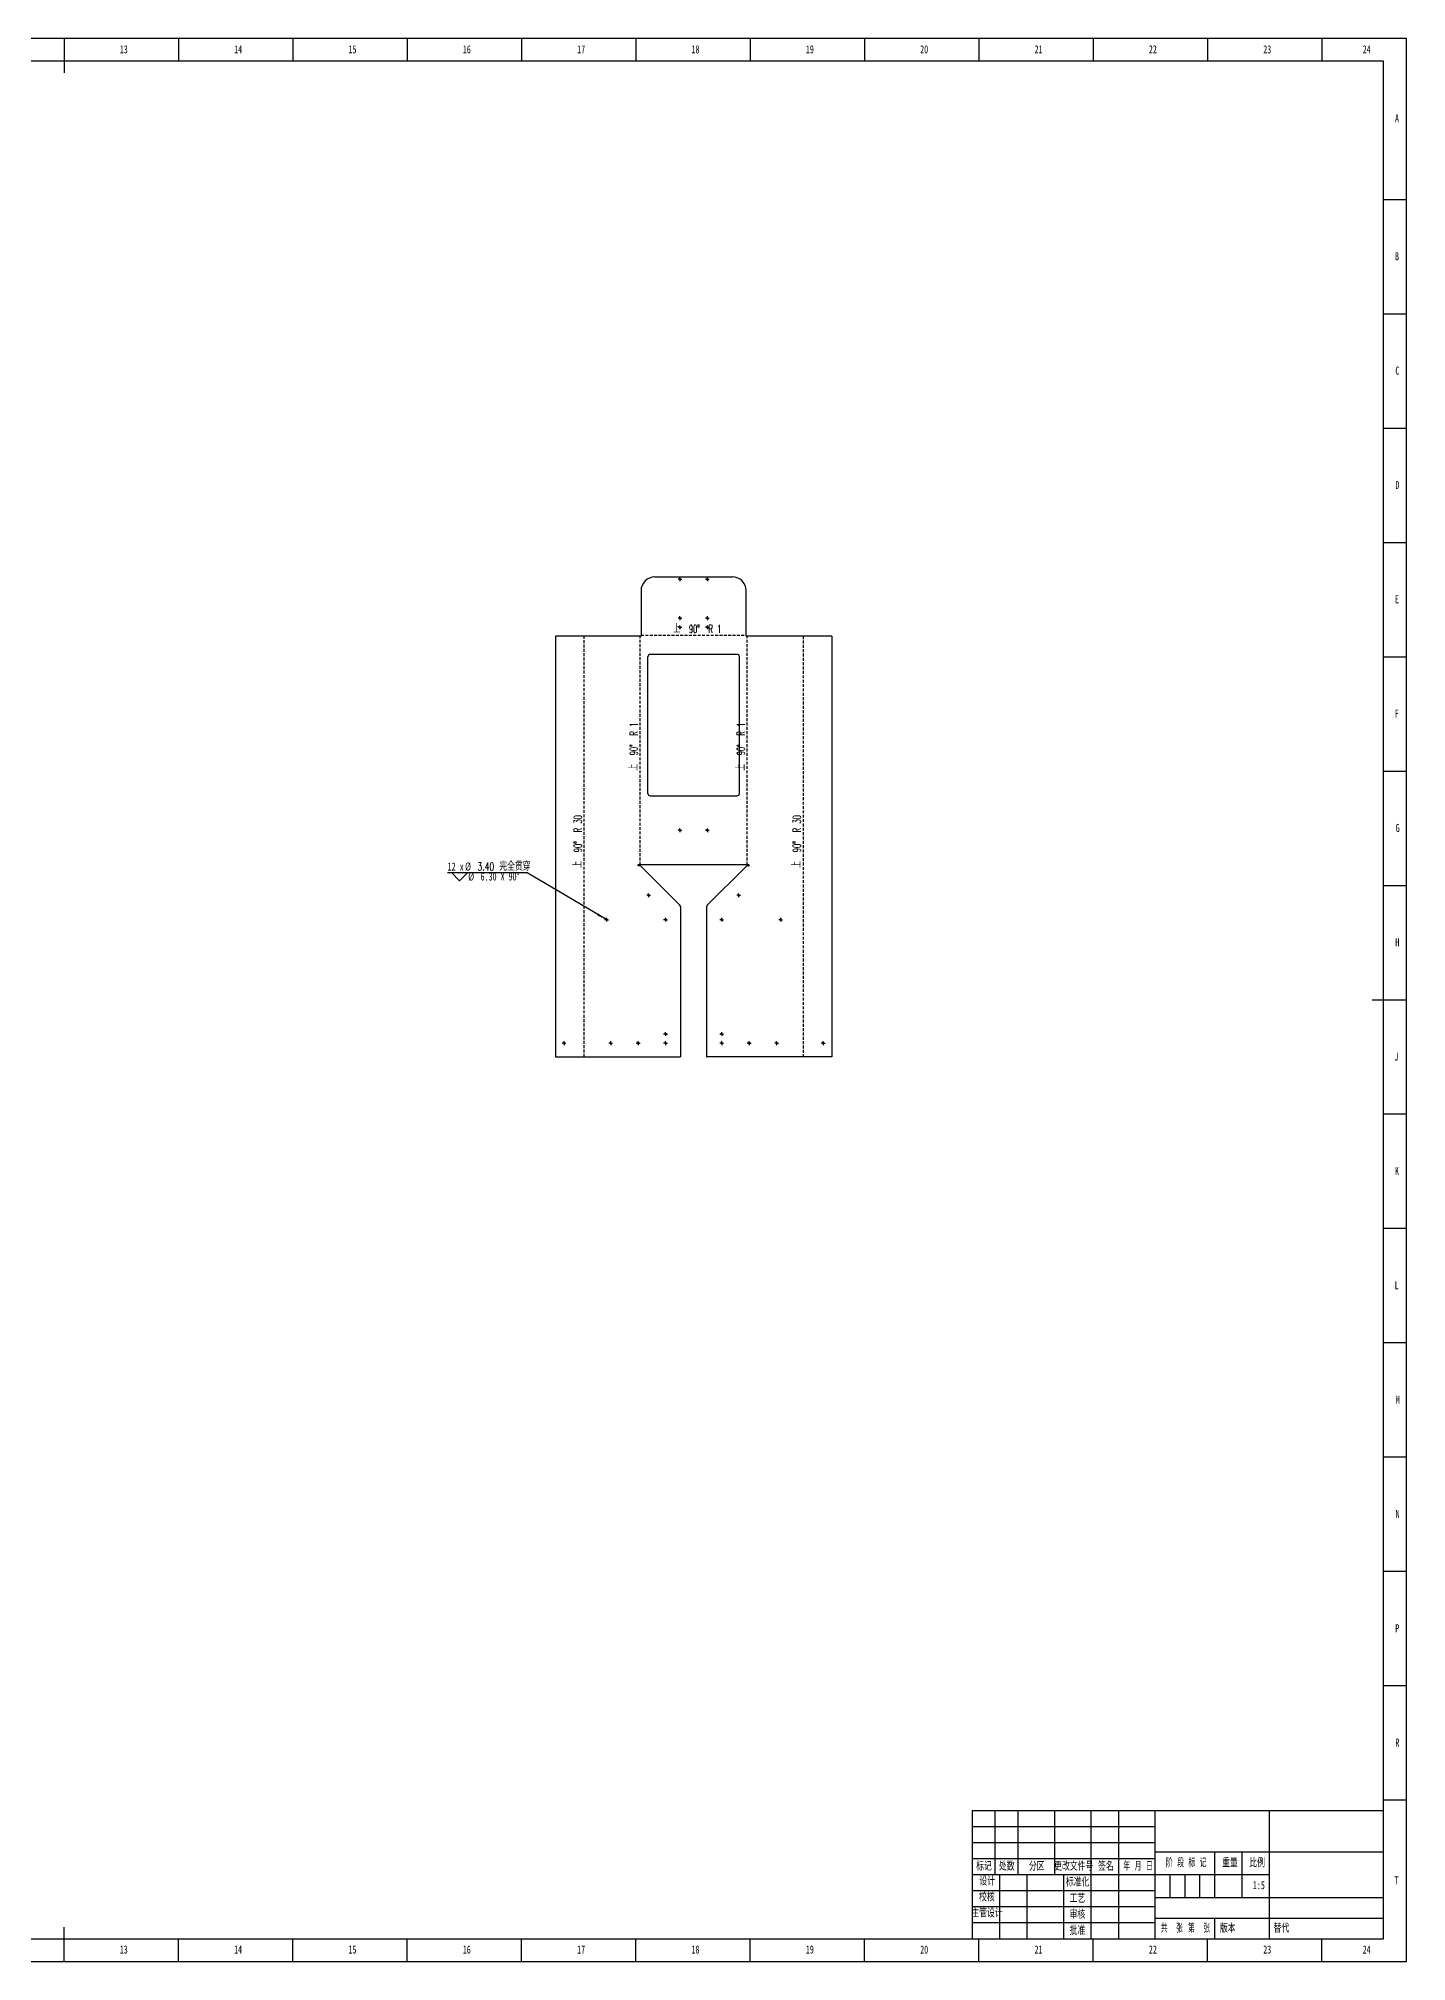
# Model space of a CAD drawing. Header units: millimetres. Extents: x 0 to 1189, y 0 to 841.
# Drawn here: x 591 to 1189, y 0 to 841 of the extents above; entities that cross this region are included whole.
import ezdxf

# ---------------------------------------------------------------- set-up
doc = ezdxf.new("R2010")
doc.units = ezdxf.units.MM
doc.linetypes.add('HIDDEN', pattern=[1.905, 1.27, -0.635])
for name, color, linetype in [('10', 7, 'Continuous'), ('5', 7, 'Continuous'), ('9', 7, 'Continuous'), ('SLD-0', 7, 'Continuous')]:
    doc.layers.add(name, color=color, linetype=linetype)
doc.styles.add('SLDTEXTSTYLE0', font='TXT', dxfattribs={"width": 0.7, "bigfont": 'bigfont'})
doc.styles.add('SLDTEXTSTYLE1', font='TXT', dxfattribs={"width": 0.6, "bigfont": 'bigfont'})
doc.styles.add('SLDTEXTSTYLE2', font='TXT', dxfattribs={"width": 0.614286, "bigfont": 'bigfont'})
doc.styles.add('SLDTEXTSTYLE3', font='TXT', dxfattribs={"width": 0.62, "bigfont": 'bigfont'})
doc.styles.add('SLDTEXTSTYLE5', font='TXT', dxfattribs={"width": 0.7})
doc.styles.add('SLDTEXTSTYLE6', font='TXT', dxfattribs={"width": 0.65})
doc.styles.add('SLDTEXTSTYLE7', font='TXT', dxfattribs={"width": 0.609091, "bigfont": 'bigfont'})
doc.styles.add('SLDTEXTSTYLE8', font='TXT', dxfattribs={"width": 0.616667, "bigfont": 'bigfont'})
doc.dimstyles.new('SLDDIMSTYLE1', dxfattribs={"dimtxt": 3.5, "dimasz": 4.08, "dimexe": 0, "dimexo": 0.0625, "dimgap": 0.875, "dimtad": 0, "dimtih": 1, "dimtoh": 1, "dimlfac": 5, "dimrnd": 1e-09, "dimzin": 4, "dimdsep": 46, "dimtxsty": 'SLDTEXTSTYLE5', "dimblk1": 'NONE', "dimsah": 1, "dimcen": 0, "dimadec": 0, "dimazin": 1, "dimtfac": 1, "dimtmove": 0, "dimatfit": 3, "dimldrblk": 'NONE', "dimfxl": 0, "dimfrac": 2, "dimtolj": 1, "dimtzin": 12, "dimarcsym": 0})

# ---------------------------------------------------------------- blocks, each defined once
blk = doc.blocks.new('SW_SYMBOL_HOLE_SINK')
at = {"layer": '10', "color": 0}
for p, q in [((0, 875), (800, 75)), ((800, 75), (1600, 875))]:
    blk.add_line(p, q, dxfattribs=at)
blk = doc.blocks.new('_D')
at = {"layer": '10'}
for p, q in [((804.48, 476.12), (769.66, 476.12)), ((838.91, 455.8), (804.48, 476.12)), ((839.5, 455.45), (838.91, 455.8))]:
    blk.add_line(p, q, dxfattribs=at)
blk.add_solid([(838.91, 455.8), (835.66, 458.31), (835.14, 457.43)], dxfattribs=at)
at = {"layer": '10', "xscale": 0.004511737089201878, "yscale": 0.004511737089201878, "zscale": 0.004511737089201878}
blk.add_blockref('SW_SYMBOL_HOLE_SINK', (771.34, 472.27), dxfattribs=at)
at = {"layer": '10', "char_height": 3.5, "attachment_point": 1}
for s, insert, style in [('12 x', (769.66, 480.6), 'SLDTEXTSTYLE6'), ('%%c', (777.33, 480.62), 'SLDTEXTSTYLE5'), ('3.40 完全贯穿', (782.75, 480.6), 'SLDTEXTSTYLE0'), ('%%c', (778.71, 476.27), 'SLDTEXTSTYLE5'), ('6.30 X 90°', (784.13, 476.26), 'SLDTEXTSTYLE5')]:
    blk.add_mtext(s, dxfattribs=dict(at, insert=insert, style=style))
blk = doc.blocks.new('_None')
blk = doc.blocks.new('SW_CENTERMARKSYMBOL_17')
at = {"layer": '10', "color": 0}
for p, q in [((-0.5, 0), (-0.84, 0)), ((0, 0), (-0.5, 0)), ((0, 0.5), (0, 0.84)), ((0, 0), (0, 0.5)), ((0, 0), (0, -0.5)), ((0, 0), (0.5, 0)), ((0.5, 0), (0.84, 0)), ((0, -0.5), (0, -0.84))]:
    blk.add_line(p, q, dxfattribs=at)
blk = doc.blocks.new('SW_CENTERMARKSYMBOL_18')
at = {"layer": '10', "color": 0}
for p, q in [((-0.5, 0), (-0.84, 0)), ((0, 0), (-0.5, 0)), ((0, 0.5), (0, 0.84)), ((0, 0), (0, 0.5)), ((0, 0), (0, -0.5)), ((0, 0), (0.5, 0)), ((0.5, 0), (0.84, 0)), ((0, -0.5), (0, -0.84))]:
    blk.add_line(p, q, dxfattribs=at)
blk = doc.blocks.new('SW_CENTERMARKSYMBOL_19')
at = {"layer": '10', "color": 0}
for p, q in [((-0.5, 0), (-0.84, 0)), ((0, 0), (-0.5, 0)), ((0, 0.5), (0, 0.84)), ((0, 0), (0, 0.5)), ((0, 0), (0, -0.5)), ((0, 0), (0.5, 0)), ((0.5, 0), (0.84, 0)), ((0, -0.5), (0, -0.84))]:
    blk.add_line(p, q, dxfattribs=at)
blk = doc.blocks.new('SW_CENTERMARKSYMBOL_20')
at = {"layer": '10', "color": 0}
for p, q in [((-0.5, 0), (-0.84, 0)), ((0, 0), (-0.5, 0)), ((0, 0.5), (0, 0.84)), ((0, 0), (0, 0.5)), ((0, 0), (0, -0.5)), ((0, 0), (0.5, 0)), ((0.5, 0), (0.84, 0)), ((0, -0.5), (0, -0.84))]:
    blk.add_line(p, q, dxfattribs=at)
blk = doc.blocks.new('SW_CENTERMARKSYMBOL_21')
at = {"layer": '10', "color": 0}
for p, q in [((-0.5, 0), (-0.84, 0)), ((0, 0), (-0.5, 0)), ((0, 0.5), (0, 0.84)), ((0, 0), (0, 0.5)), ((0, 0), (0, -0.5)), ((0, 0), (0.5, 0)), ((0.5, 0), (0.84, 0)), ((0, -0.5), (0, -0.84))]:
    blk.add_line(p, q, dxfattribs=at)
blk = doc.blocks.new('SW_CENTERMARKSYMBOL_22')
at = {"layer": '10', "color": 0}
for p, q in [((-0.5, 0), (-0.84, 0)), ((0, 0), (-0.5, 0)), ((0, 0.5), (0, 0.84)), ((0, 0), (0, 0.5)), ((0, 0), (0, -0.5)), ((0, 0), (0.5, 0)), ((0.5, 0), (0.84, 0)), ((0, -0.5), (0, -0.84))]:
    blk.add_line(p, q, dxfattribs=at)
blk = doc.blocks.new('SW_CENTERMARKSYMBOL_23')
at = {"layer": '10', "color": 0}
for p, q in [((-0.5, 0), (-0.84, 0)), ((0, 0), (-0.5, 0)), ((0, 0.5), (0, 0.84)), ((0, 0), (0, 0.5)), ((0, 0), (0, -0.5)), ((0, 0), (0.5, 0)), ((0.5, 0), (0.84, 0)), ((0, -0.5), (0, -0.84))]:
    blk.add_line(p, q, dxfattribs=at)
blk = doc.blocks.new('SW_CENTERMARKSYMBOL_24')
at = {"layer": '10', "color": 0}
for p, q in [((-0.5, 0), (-0.84, 0)), ((0, 0), (-0.5, 0)), ((0, 0.5), (0, 0.84)), ((0, 0), (0, 0.5)), ((0, 0), (0, -0.5)), ((0, 0), (0.5, 0)), ((0.5, 0), (0.84, 0)), ((0, -0.5), (0, -0.84))]:
    blk.add_line(p, q, dxfattribs=at)
blk = doc.blocks.new('SW_CENTERMARKSYMBOL_25')
at = {"layer": '10', "color": 0}
for p, q in [((-0.5, 0), (-0.84, 0)), ((0, 0), (-0.5, 0)), ((0, 0.5), (0, 0.84)), ((0, 0), (0, 0.5)), ((0, 0), (0, -0.5)), ((0, 0), (0.5, 0)), ((0.5, 0), (0.84, 0)), ((0, -0.5), (0, -0.84))]:
    blk.add_line(p, q, dxfattribs=at)
blk = doc.blocks.new('SW_CENTERMARKSYMBOL_26')
at = {"layer": '10', "color": 0}
for p, q in [((-0.5, 0), (-0.84, 0)), ((0, 0), (-0.5, 0)), ((0, 0.5), (0, 0.84)), ((0, 0), (0, 0.5)), ((0, 0), (0, -0.5)), ((0, 0), (0.5, 0)), ((0.5, 0), (0.84, 0)), ((0, -0.5), (0, -0.84))]:
    blk.add_line(p, q, dxfattribs=at)
blk = doc.blocks.new('SW_CENTERMARKSYMBOL_27')
at = {"layer": '10', "color": 0}
for p, q in [((-0.5, 0), (-0.84, 0)), ((0, 0), (-0.5, 0)), ((0, 0.5), (0, 0.84)), ((0, 0), (0, 0.5)), ((0, 0), (0, -0.5)), ((0, 0), (0.5, 0)), ((0.5, 0), (0.84, 0)), ((0, -0.5), (0, -0.84))]:
    blk.add_line(p, q, dxfattribs=at)
blk = doc.blocks.new('SW_CENTERMARKSYMBOL_28')
at = {"layer": '10', "color": 0}
for p, q in [((-0.5, 0), (-0.84, 0)), ((0, 0), (-0.5, 0)), ((0, 0.5), (0, 0.84)), ((0, 0), (0, 0.5)), ((0, 0), (0, -0.5)), ((0, 0), (0.5, 0)), ((0.5, 0), (0.84, 0)), ((0, -0.5), (0, -0.84))]:
    blk.add_line(p, q, dxfattribs=at)
blk = doc.blocks.new('SW_CENTERMARKSYMBOL_29')
at = {"layer": '10', "color": 0}
for p, q in [((-0.5, 0), (-0.84, 0)), ((0, 0), (-0.5, 0)), ((0, 0.5), (0, 0.84)), ((0, 0), (0, 0.5)), ((0, 0), (0, -0.5)), ((0, 0), (0.5, 0)), ((0.5, 0), (0.84, 0)), ((0, -0.5), (0, -0.84))]:
    blk.add_line(p, q, dxfattribs=at)
blk = doc.blocks.new('SW_CENTERMARKSYMBOL_30')
at = {"layer": '10', "color": 0}
for p, q in [((-0.5, 0), (-0.84, 0)), ((0, 0), (-0.5, 0)), ((0, 0.5), (0, 0.84)), ((0, 0), (0, 0.5)), ((0, 0), (0, -0.5)), ((0, 0), (0.5, 0)), ((0.5, 0), (0.84, 0)), ((0, -0.5), (0, -0.84))]:
    blk.add_line(p, q, dxfattribs=at)
blk = doc.blocks.new('SW_CENTERMARKSYMBOL_31')
at = {"layer": '10', "color": 0}
for p, q in [((-0.5, 0), (-0.84, 0)), ((0, 0), (-0.5, 0)), ((0, 0.5), (0, 0.84)), ((0, 0), (0, 0.5)), ((0, 0), (0, -0.5)), ((0, 0), (0.5, 0)), ((0.5, 0), (0.84, 0)), ((0, -0.5), (0, -0.84))]:
    blk.add_line(p, q, dxfattribs=at)
blk = doc.blocks.new('SW_CENTERMARKSYMBOL_32')
at = {"layer": '10', "color": 0}
for p, q in [((-0.5, 0), (-0.84, 0)), ((0, 0), (-0.5, 0)), ((0, 0.5), (0, 0.84)), ((0, 0), (0, 0.5)), ((0, 0), (0, -0.5)), ((0, 0), (0.5, 0)), ((0.5, 0), (0.84, 0)), ((0, -0.5), (0, -0.84))]:
    blk.add_line(p, q, dxfattribs=at)
blk = doc.blocks.new('SW_CENTERMARKSYMBOL_33')
at = {"layer": '10', "color": 0}
for p, q in [((-0.5, 0), (-0.84, 0)), ((0, 0), (-0.5, 0)), ((0, 0.5), (0, 0.84)), ((0, 0), (0, 0.5)), ((0, 0), (0, -0.5)), ((0, 0), (0.5, 0)), ((0.5, 0), (0.84, 0)), ((0, -0.5), (0, -0.84))]:
    blk.add_line(p, q, dxfattribs=at)
blk = doc.blocks.new('SW_CENTERMARKSYMBOL_34')
at = {"layer": '10', "color": 0}
for p, q in [((-0.5, 0), (-0.84, 0)), ((0, 0), (-0.5, 0)), ((0, 0.5), (0, 0.84)), ((0, 0), (0, 0.5)), ((0, 0), (0, -0.5)), ((0, 0), (0.5, 0)), ((0.5, 0), (0.84, 0)), ((0, -0.5), (0, -0.84))]:
    blk.add_line(p, q, dxfattribs=at)
blk = doc.blocks.new('SW_CENTERMARKSYMBOL_35')
at = {"layer": '10', "color": 0}
for p, q in [((-0.5, 0), (-0.84, 0)), ((0, 0), (-0.5, 0)), ((0, 0.5), (0, 0.84)), ((0, 0), (0, 0.5)), ((0, 0), (0, -0.5)), ((0, 0), (0.5, 0)), ((0.5, 0), (0.84, 0)), ((0, -0.5), (0, -0.84))]:
    blk.add_line(p, q, dxfattribs=at)
blk = doc.blocks.new('SW_CENTERMARKSYMBOL_36')
at = {"layer": '10', "color": 0}
for p, q in [((-0.5, 0), (-0.84, 0)), ((0, 0), (-0.5, 0)), ((0, 0.5), (0, 0.84)), ((0, 0), (0, 0.5)), ((0, 0), (0, -0.5)), ((0, 0), (0.5, 0)), ((0.5, 0), (0.84, 0)), ((0, -0.5), (0, -0.84))]:
    blk.add_line(p, q, dxfattribs=at)
blk = doc.blocks.new('SW_CENTERMARKSYMBOL_37')
at = {"layer": '10', "color": 0}
for p, q in [((-0.5, 0), (-0.84, 0)), ((0, 0), (-0.5, 0)), ((0, 0.5), (0, 0.84)), ((0, 0), (0, 0.5)), ((0, 0), (0, -0.5)), ((0, 0), (0.5, 0)), ((0.5, 0), (0.84, 0)), ((0, -0.5), (0, -0.84))]:
    blk.add_line(p, q, dxfattribs=at)
blk = doc.blocks.new('SW_CENTERMARKSYMBOL_38')
at = {"layer": '10', "color": 0}
for p, q in [((-0.5, 0), (-0.84, 0)), ((0, 0), (-0.5, 0)), ((0, 0.5), (0, 0.84)), ((0, 0), (0, 0.5)), ((0, 0), (0, -0.5)), ((0, 0), (0.5, 0)), ((0.5, 0), (0.84, 0)), ((0, -0.5), (0, -0.84))]:
    blk.add_line(p, q, dxfattribs=at)
blk = doc.blocks.new('SW_CENTERMARKSYMBOL_39')
at = {"layer": '10', "color": 0}
for p, q in [((-0.5, 0), (-0.84, 0)), ((0, 0), (-0.5, 0)), ((0, 0.5), (0, 0.84)), ((0, 0), (0, 0.5)), ((0, 0), (0, -0.5)), ((0, 0), (0.5, 0)), ((0.5, 0), (0.84, 0)), ((0, -0.5), (0, -0.84))]:
    blk.add_line(p, q, dxfattribs=at)
blk = doc.blocks.new('SW_CENTERMARKSYMBOL_40')
at = {"layer": '10', "color": 0}
for p, q in [((-0.5, 0), (-0.84, 0)), ((0, 0), (-0.5, 0)), ((0, 0.5), (0, 0.84)), ((0, 0), (0, 0.5)), ((0, 0), (0, -0.5)), ((0, 0), (0.5, 0)), ((0.5, 0), (0.84, 0)), ((0, -0.5), (0, -0.84))]:
    blk.add_line(p, q, dxfattribs=at)

msp = doc.modelspace()

# ---------------------------------------------------------------- linework, layer by layer
at = {"color": 7, "linetype": 'Continuous', "lineweight": 25}
for p, q in [((854.2848, 599.503), (854.2848, 579.6234)), ((860.2848, 605.503), (894.2848, 605.503)), ((900.2848, 579.6234), (900.2848, 599.503)), ((816.8149, 579.6234), (816.8149, 395.6234)), ((854.2848, 579.6234), (816.8149, 579.6234)), ((937.7547, 579.6234), (900.2848, 579.6234)), ((937.7547, 579.6234), (937.7547, 395.6234)), ((857.2848, 510.8234), (857.2848, 570.6234)), ((896.2848, 571.6234), (858.2848, 571.6234)), ((897.2848, 510.8234), (897.2848, 570.6234)), ((858.2848, 509.8234), (896.2848, 509.8234)), ((901.5644, 479.6234), (853.0052, 479.6234)), ((853.0052, 479.2234), (853.0052, 479.6234)), ((901.5644, 479.2234), (901.5644, 479.6234)), ((853.5909, 479.2234), (853.0052, 479.2234)), ((871.3123, 461.9163), (854.298, 478.9305)), ((883.2573, 461.9163), (900.2716, 478.9305)), ((900.9787, 479.2234), (901.5644, 479.2234)), ((871.6052, 461.2092), (871.6052, 395.6234)), ((882.9644, 461.2092), (882.9644, 395.6234)), ((816.8149, 395.6234), (871.6052, 395.6234)), ((937.7547, 395.6234), (882.9644, 395.6234))]:
    msp.add_line(p, q, dxfattribs=at)
at = {"color": 7, "linetype": 'HIDDEN'}
for p, q in [((829.41, 395.6234), (829.41, 579.6234)), ((853.845, 479.6234), (853.845, 579.6234)), ((854.2848, 580.0632), (900.2848, 580.0632)), ((900.7246, 479.6234), (900.7246, 579.6234)), ((925.1596, 579.6234), (925.1596, 395.6234))]:
    msp.add_line(p, q, dxfattribs=at)
at = {"color": 7, "linetype": 'Continuous', "lineweight": 25}
for centre in [(871.2848, 604.503), (883.2848, 604.503), (871.2848, 587.503), (871.2848, 583.503), (883.2848, 587.503), (883.2848, 583.503), (871.2848, 494.7234), (883.2848, 494.7234), (857.6052, 466.2896), (896.9644, 466.2896), (839.2052, 455.6234), (865.0052, 455.6234), (889.5644, 455.6234), (915.3644, 455.6234), (865.0052, 405.6234), (889.5644, 405.6234), (820.6149, 401.6234), (841.0052, 401.6234), (853.0052, 401.6234), (865.0052, 401.6234), (889.5644, 401.6234), (901.5644, 401.6234), (913.5644, 401.6234), (933.9547, 401.6234)]:
    msp.add_circle(centre, 0.34, dxfattribs=at)
for centre, radius, start, end in [((860.2848, 599.503), 6, 90, 180), ((894.2848, 599.503), 6, 0, 90), ((858.2848, 570.6234), 1, 90, 180), ((896.2848, 570.6234), 1, 0, 90), ((858.2848, 510.8234), 1, 180, 270), ((896.2848, 510.8234), 1, 270, 0), ((853.5909, 478.2234), 1, 45, 90), ((900.9787, 478.2234), 1, 90, 135), ((870.6052, 461.2092), 1, 0, 45), ((883.9644, 461.2092), 1, 135, 180)]:
    msp.add_arc(centre, radius, start, end, dxfattribs=at)
at = {"layer": '5', "color": 7}
for p, q in [((1189, 841), (0, 841)), ((1189, 0), (1189, 841)), ((999, 59), (1079, 59)), ((999, 52), (1079, 52)), ((1085.5, 38), (1085.5, 28)), ((1092, 38), (1092, 28)), ((1098.5, 38), (1098.5, 28)), ((0, 0), (1189, 0))]:
    msp.add_line(p, q, dxfattribs=at)
at = {"layer": '5', "lineweight": 25}
for p, q in [((602, 841), (602, 826)), ((1189, 420.5), (1174, 420.5)), ((1105, 18.9824), (1105, 10)), ((602, 0), (602, 15))]:
    msp.add_line(p, q, dxfattribs=at)
at = {"layer": '5'}
for p, q in [((652, 841), (652, 831.0501)), ((702, 841), (702, 831.0501)), ((752, 841), (752, 831.0501)), ((802, 841), (802, 831.0501)), ((852, 841), (852, 831.0501)), ((902, 841), (902, 831.0501)), ((952, 841), (952, 831.0501)), ((1002, 841), (1002, 831.0501)), ((1052, 841), (1052, 831.0501)), ((1102, 841), (1102, 831.0501)), ((1152, 841), (1152, 831.0501)), ((1189, 770.5), (1179, 770.5)), ((1189, 720.5), (1179, 720.5)), ((1189, 670.5), (1179, 670.5)), ((1189, 620.5), (1179, 620.5)), ((1189, 570.5), (1179, 570.5)), ((1189, 520.5), (1179, 520.5)), ((1189, 470.5), (1179, 470.5)), ((1189, 370.5), (1179, 370.5)), ((1189, 320.5), (1179, 320.5)), ((1189, 270.5), (1179, 270.5)), ((1189, 220.5), (1179, 220.5)), ((1189, 170.5), (1179, 170.5)), ((1189, 120.5), (1179, 120.5)), ((1189, 70.5), (1179, 70.5)), ((652, 0), (652, 10)), ((702, 0), (702, 10)), ((752, 0), (752, 10)), ((802, 0), (802, 10)), ((852, 0), (852, 10)), ((902, 0), (902, 10)), ((952, 0), (952, 10)), ((1002, 0), (1002, 10)), ((1052, 0), (1052, 10)), ((1102, 0), (1102, 10)), ((1152, 0), (1152, 10))]:
    msp.add_line(p, q, dxfattribs=at)
at = {"layer": '5', "color": 7, "lineweight": 25}
for p, q in [((1179, 831.0501), (25, 831.0501)), ((1179, 10), (1179, 831.0501)), ((999, 66), (1179, 66)), ((999, 66), (999, 10)), ((1009, 66), (1009, 38)), ((1019, 66), (1019, 38)), ((1035, 66), (1035, 38)), ((1051, 66), (1051, 10)), ((1063, 66), (1063, 10)), ((1079, 66), (1079, 10)), ((1129, 66), (1129, 38)), ((999, 45), (1079, 45)), ((1079, 48), (1179, 48)), ((1105, 48), (1105, 28)), ((1117, 48), (1117, 28)), ((999, 38), (1129, 38)), ((1011, 38), (1011, 10)), ((1023, 38), (1023, 10)), ((1039, 38), (1039, 10)), ((1129, 38), (1129, 10)), ((999, 31), (1079, 31)), ((1079, 28), (1179, 28)), ((999, 24), (1079, 24)), ((999, 17), (1079, 17)), ((1079.0061, 18.9824), (1179, 18.9824)), ((0, 10), (1179, 10))]:
    msp.add_line(p, q, dxfattribs=at)

# ---------------------------------------------------------------- block references
at = {"layer": '10'}
for name, p in [('SW_CENTERMARKSYMBOL_29', (871.2848, 604.503)), ('SW_CENTERMARKSYMBOL_32', (883.2848, 604.503)), ('SW_CENTERMARKSYMBOL_28', (871.2848, 587.503)), ('SW_CENTERMARKSYMBOL_27', (871.2848, 583.503)), ('SW_CENTERMARKSYMBOL_31', (883.2848, 587.503)), ('SW_CENTERMARKSYMBOL_30', (883.2848, 583.503)), ('SW_CENTERMARKSYMBOL_18', (871.2848, 494.7234)), ('SW_CENTERMARKSYMBOL_17', (883.2848, 494.7234)), ('SW_CENTERMARKSYMBOL_20', (857.6052, 466.2896)), ('SW_CENTERMARKSYMBOL_34', (896.9644, 466.2896)), ('SW_CENTERMARKSYMBOL_19', (839.2052, 455.6234)), ('SW_CENTERMARKSYMBOL_21', (865.0052, 455.6234)), ('SW_CENTERMARKSYMBOL_35', (889.5644, 455.6234)), ('SW_CENTERMARKSYMBOL_33', (915.3644, 455.6234)), ('SW_CENTERMARKSYMBOL_22', (865.0052, 405.6234)), ('SW_CENTERMARKSYMBOL_36', (889.5644, 405.6234)), ('SW_CENTERMARKSYMBOL_26', (820.6149, 401.6234)), ('SW_CENTERMARKSYMBOL_25', (841.0052, 401.6234)), ('SW_CENTERMARKSYMBOL_24', (853.0052, 401.6234)), ('SW_CENTERMARKSYMBOL_23', (865.0052, 401.6234)), ('SW_CENTERMARKSYMBOL_37', (889.5644, 401.6234)), ('SW_CENTERMARKSYMBOL_38', (901.5644, 401.6234)), ('SW_CENTERMARKSYMBOL_39', (913.5644, 401.6234)), ('SW_CENTERMARKSYMBOL_40', (933.9547, 401.6234))]:
    msp.add_blockref(name, p, dxfattribs=at)

# ---------------------------------------------------------------- texts
at = {"color": 7, "linetype": 'Continuous', "lineweight": 0, "insert": (878.9254, 584.5558), "char_height": 3.5, "attachment_point": 2, "style": 'SLDTEXTSTYLE7'}
msp.add_mtext('上  90°  R 1', dxfattribs=at)
at = {"color": 7, "linetype": 'Continuous', "lineweight": 0, "char_height": 3.5, "attachment_point": 2, "rotation": 90}
for s, insert, style in [('上  90°  R 1', (849.3524, 531.264), 'SLDTEXTSTYLE7'), ('上  90°  R 1', (896.232, 531.264), 'SLDTEXTSTYLE7'), ('上  90°  R 30', (824.9174, 489.8084), 'SLDTEXTSTYLE8'), ('上  90°  R 30', (920.667, 489.8084), 'SLDTEXTSTYLE8')]:
    msp.add_mtext(s, dxfattribs=dict(at, insert=insert, style=style))
at = {"layer": '10', "char_height": 3.5, "attachment_point": 2}
for s, insert, style in [('13', (628.0889, 838.0022), 'SLDTEXTSTYLE5'), ('14', (678.0889, 838.0022), 'SLDTEXTSTYLE5'), ('15', (728.0889, 838.0022), 'SLDTEXTSTYLE5'), ('16', (778.0913, 838.0022), 'SLDTEXTSTYLE5'), ('17', (828.0913, 838.0022), 'SLDTEXTSTYLE5'), ('18', (878.0913, 838.0022), 'SLDTEXTSTYLE5'), ('19', (928.0913, 838.0022), 'SLDTEXTSTYLE5'), ('20', (978.0889, 838.0022), 'SLDTEXTSTYLE5'), ('21', (1028.0889, 838.0022), 'SLDTEXTSTYLE5'), ('22', (1078.0889, 838.0022), 'SLDTEXTSTYLE5'), ('23', (1128.0889, 838.0022), 'SLDTEXTSTYLE5'), ('24', (1171.5889, 838.0022), 'SLDTEXTSTYLE5'), ('A', (1184.8203, 807.7522), 'SLDTEXTSTYLE5'), ('B', (1184.8203, 747.5022), 'SLDTEXTSTYLE5'), ('C', (1184.9819, 697.5022), 'SLDTEXTSTYLE5'), ('D', (1184.9844, 647.5022), 'SLDTEXTSTYLE5'), ('E', (1184.8179, 597.5022), 'SLDTEXTSTYLE5'), ('F', (1184.779, 547.5022), 'SLDTEXTSTYLE5'), ('G', (1185.0938, 497.5022), 'SLDTEXTSTYLE5'), ('H', (1184.9844, 447.5022), 'SLDTEXTSTYLE5'), ('J', (1184.5153, 397.5022), 'SLDTEXTSTYLE5'), ('K', (1184.8203, 347.5022), 'SLDTEXTSTYLE5'), ('L', (1184.6806, 297.5022), 'SLDTEXTSTYLE5'), ('M', (1185.2068, 247.5022), 'SLDTEXTSTYLE5'), ('N', (1185.1035, 197.5022), 'SLDTEXTSTYLE5'), ('P', (1184.9443, 147.5022), 'SLDTEXTSTYLE5'), ('R', (1184.9844, 97.5022), 'SLDTEXTSTYLE5'), ('T', (1184.6563, 37.2522), 'SLDTEXTSTYLE5'), ('校核', (1005.4941, 29.8568), 'SLDTEXTSTYLE0'), ('主管设计', (1005.5621, 22.8297), 'SLDTEXTSTYLE0'), ('13', (628.0889, 7.0022), 'SLDTEXTSTYLE5'), ('14', (678.0889, 7.0022), 'SLDTEXTSTYLE5'), ('15', (728.0889, 7.0022), 'SLDTEXTSTYLE5'), ('16', (778.0913, 7.0022), 'SLDTEXTSTYLE5'), ('17', (828.0913, 7.0022), 'SLDTEXTSTYLE5'), ('18', (878.0913, 7.0022), 'SLDTEXTSTYLE5'), ('19', (928.0913, 7.0022), 'SLDTEXTSTYLE5'), ('20', (978.0889, 7.0022), 'SLDTEXTSTYLE5'), ('21', (1028.0889, 7.0022), 'SLDTEXTSTYLE5'), ('22', (1078.0889, 7.0022), 'SLDTEXTSTYLE5'), ('23', (1128.0889, 7.0022), 'SLDTEXTSTYLE5'), ('24', (1171.5889, 7.0022), 'SLDTEXTSTYLE5')]:
    msp.add_mtext(s, dxfattribs=dict(at, insert=insert, style=style))
at = {"layer": '10', "color": 7, "insert": (1110.8444, 16.1881), "char_height": 3.5, "attachment_point": 2, "style": 'SLDTEXTSTYLE0'}
msp.add_mtext('版本', dxfattribs=at)
at = {"layer": '9', "color": 7, "char_height": 3.5, "attachment_point": 2}
for s, insert, style in [('标记', (1004.2451, 43.3062), 'SLDTEXTSTYLE0'), ('处数', (1014.1711, 43.3062), 'SLDTEXTSTYLE0'), ('分区', (1027.308, 43.3062), 'SLDTEXTSTYLE0'), ('更改文件号', (1043.4824, 43.3062), 'SLDTEXTSTYLE0'), ('签名', (1057.5369, 43.3062), 'SLDTEXTSTYLE0'), ('年 月 日', (1071.6102, 43.3062), 'SLDTEXTSTYLE3'), ('阶 段 标 记', (1092.6508, 44.8103), 'SLDTEXTSTYLE2'), ('重量', (1111.794, 44.8103), 'SLDTEXTSTYLE0'), ('比例', (1123.679, 44.8103), 'SLDTEXTSTYLE0'), ('设计', (1005.6448, 36.7667), 'SLDTEXTSTYLE0'), ('标准化', (1045.1847, 36.3584), 'SLDTEXTSTYLE0'), ('工艺', (1045.0753, 29.2301), 'SLDTEXTSTYLE0'), ('审核', (1045.0753, 22.2493), 'SLDTEXTSTYLE0'), ('批准', (1045.0753, 15.2155), 'SLDTEXTSTYLE0'), ('共  张', (1086.3826, 16.1881), 'SLDTEXTSTYLE1'), ('第  张', (1098.2739, 16.1881), 'SLDTEXTSTYLE1')]:
    msp.add_mtext(s, dxfattribs=dict(at, insert=insert, style=style))
at = {"layer": 'SLD-0', "char_height": 3.5}
for s, insert, attachment_point, style in [('1:5', (1124.4373, 35.1578), 2, 'SLDTEXTSTYLE5'), ('替代', (1130.8513, 16.1881), 1, 'SLDTEXTSTYLE0')]:
    msp.add_mtext(s, dxfattribs=dict(at, insert=insert, attachment_point=attachment_point, style=style))

# ---------------------------------------------------------------- dimensions: what is measured, and where the dimension line sits
at = {"layer": '10'}
dim = msp.add_diameter_dim_2p(p1=(839.498, 455.4506), p2=(838.9123, 455.7962), text='12 x <> 完全贯穿\\P{\\fGDT;w}%%c 6.30 X 90°\\P', dimstyle='SLDDIMSTYLE1', dxfattribs=at)
dim.commit()
dim.dimension.update_dxf_attribs({"geometry": '_D', "text_midpoint": (786.2756, 476.0905), "dimtype": 163})

doc.saveas('drawing.dxf')
